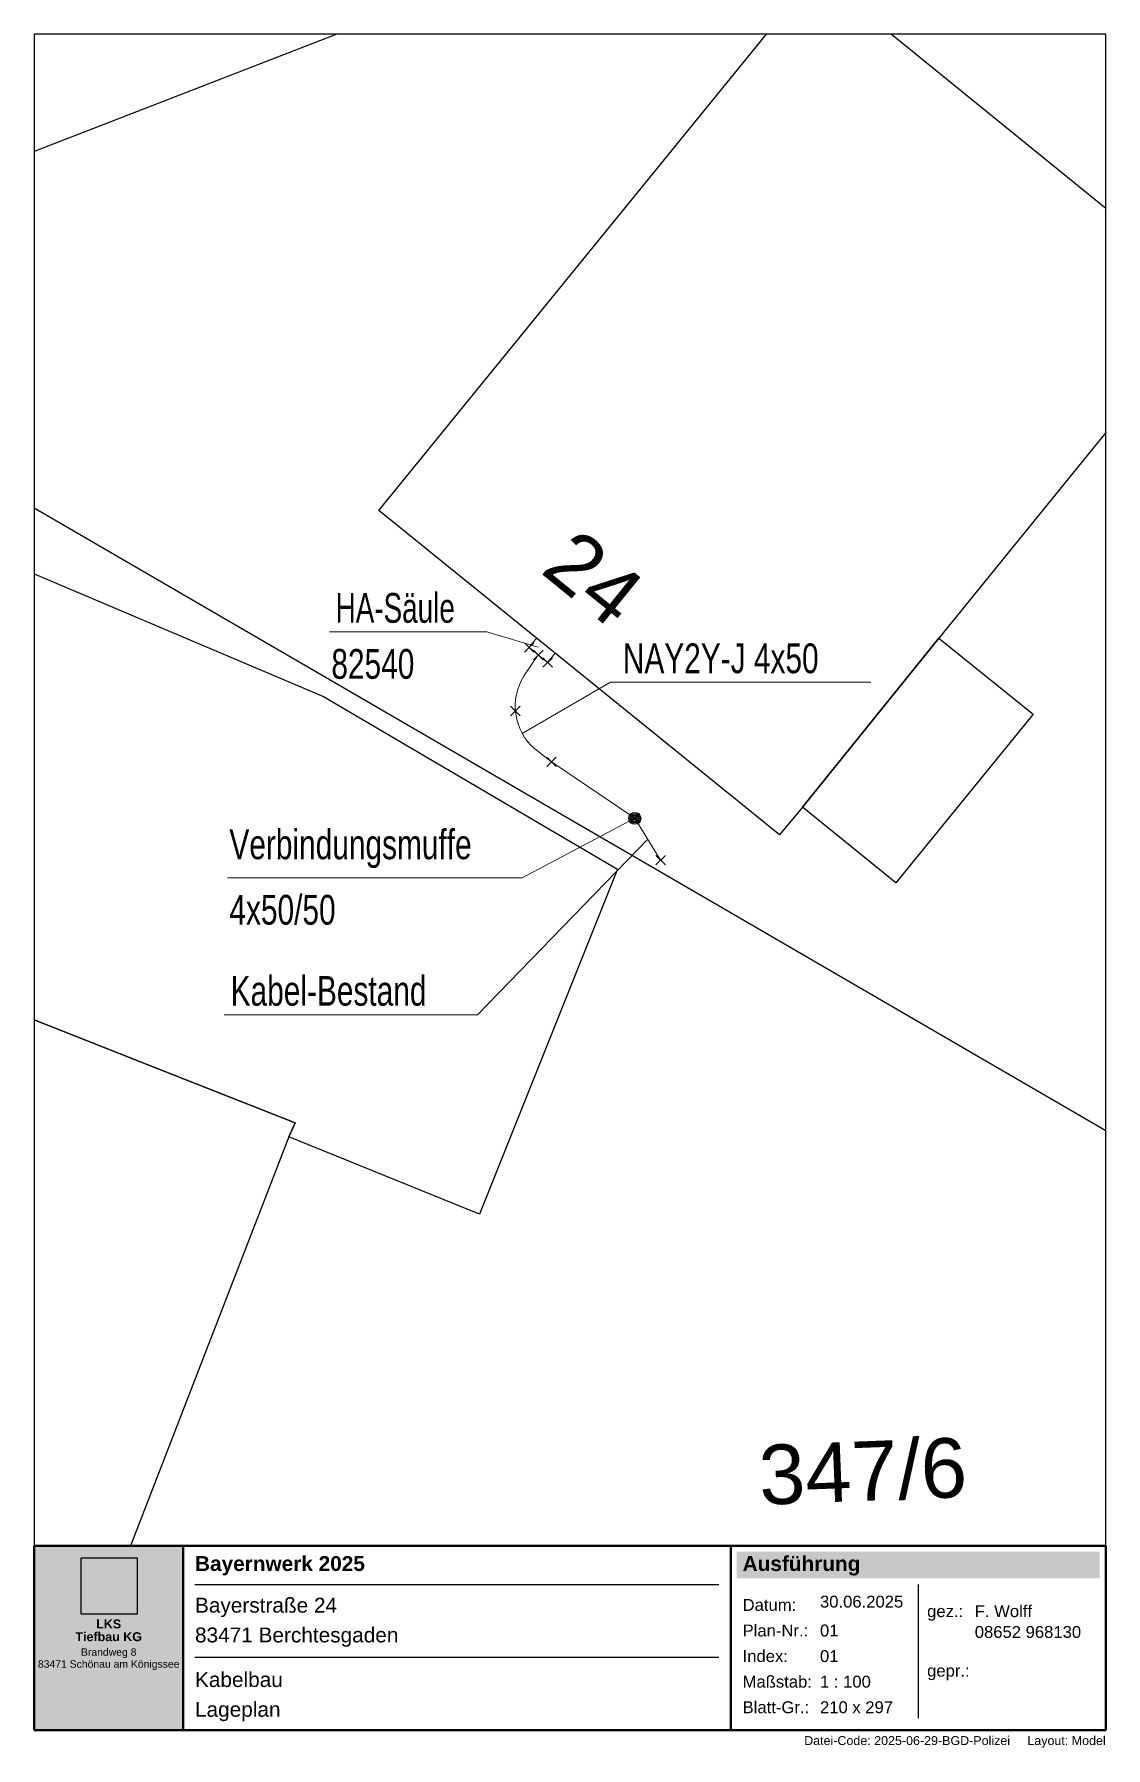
# Paper-space layout 'A4(hoch)' of a CAD drawing. Header units: metres, sheet in millimetres. Extents: x 25 to 205, y 2 to 290.
# The model-space entities are those that its viewports show. They can reach past a viewport. Long polylines and large blocks are cut down to what shows.
import ezdxf
from ezdxf.enums import TextEntityAlignment as Align

# ---------------------------------------------------------------- set-up
doc = ezdxf.new("R2010")
doc.units = ezdxf.units.M
doc.header["$PDMODE"] = 3
doc.header["$PDSIZE"] = 0.08
for name, color, linetype in [('0_Plankopf', 7, 'Continuous'), ('_4001', 7, 'Continuous'), ('_6000', 8, 'Continuous'), ('_6050', 7, 'Continuous'), ('_6052', 7, 'Continuous'), ('APKT', 7, 'Continuous'), ('Beschriftung', 7, 'Continuous'), ('EON_HA', 4, 'Continuous'), ('GIS_Nummer', 7, 'Continuous'), ('HA-Säule', 7, 'Continuous'), ('Kabel-Bestand', 34, 'Continuous'), ('Muffe', 6, 'Continuous')]:
    doc.layers.add(name, color=color, linetype=linetype)
doc.styles.add('Arial', font='arial.ttf')
doc.styles.add('Arial (fett)', font='arialbd.ttf')
doc.styles.add('DIN', font='EARZ_DIN.SHX', dxfattribs={"height": 0.2})
doc.styles.get("Standard").update_dxf_attribs({"font": 'arial.ttf'})
picture_1 = doc.add_image_def('image2.png', size_in_pixel=(5906, 5906))

# ---------------------------------------------------------------- blocks, each defined once
blk = doc.blocks.new('ZeichRahmen_A4(hoch)')
at = {"layer": '0_Plankopf'}
blk.add_lwpolyline([(0, 0), (180, 0), (180, 285), (0, 285)], close=True, dxfattribs=at)
blk = doc.blocks.new('SBN-PK_Schriftkopf_A4-hoch')
at = {"layer": '0_Plankopf'}
h = blk.add_hatch(color=254, dxfattribs=at)
h.dxf.hatch_style = 2
h.paths.add_polyline_path([(0, 0), (25, 0), (25, 31), (0, 31)])
h = blk.add_hatch(color=254, dxfattribs=at)
h.dxf.hatch_style = 2
h.paths.add_polyline_path([(179, 30), (118, 30), (118, 25.5), (179, 25.5)])
h.paths.add_polyline_path([(165.32, 26.06), (178.65, 26.06), (178.65, 29.94), (165.32, 29.94)], flags=24)
h.paths.add_polyline_path([(118.35, 26.06), (131.68, 26.06), (131.68, 29.94), (118.35, 29.94)], flags=24)
at = {"layer": '0_Plankopf', "lineweight": 50}
for p, q in [((25, 0), (25, 31)), ((117, 31), (117, 0))]:
    blk.add_line(p, q, dxfattribs=at)
at = {"layer": '0_Plankopf', "color": 8}
for p, q in [((27, 24.5), (115, 24.5)), ((148.5, 24.5), (148.5, 2)), ((27, 12.25), (115, 12.25))]:
    blk.add_line(p, q, dxfattribs=at)
at = {"layer": '0_Plankopf', "lineweight": 50}
blk.add_lwpolyline([(0, 0), (180, 0), (180, 31), (0, 31)], close=True, dxfattribs=at)
at = {"layer": '0_Plankopf', "lineweight": -3, "style": 'Arial'}
for s, p in [('Datum:', (119, 19.45)), ('Plan-Nr.:', (119, 15.15)), ('Maßstab:', (119, 6.55)), ('Blatt-Gr.:', (119, 2.25))]:
    blk.add_text(s, height=2, dxfattribs=at).set_placement(p, align=Align.BOTTOM_LEFT)
at = {"layer": '0_Plankopf', "style": 'Arial'}
for s, p in [('gez.:', (150, 19)), ('gepr.:', (150, 9))]:
    blk.add_text(s, height=2, dxfattribs=at).set_placement(p)
at = {"layer": '0_Plankopf', "style": 'Arial (fett)'}
for s, p in [('LKS', (12.5, 17.86)), ('Tiefbau KG', (12.5, 15.71))]:
    blk.add_text(s, height=1.5, dxfattribs=at).set_placement(p, align=Align.MIDDLE_CENTER)
at = {"layer": '0_Plankopf', "style": 'Arial'}
blk.add_text('Index:', height=2, dxfattribs=at).set_placement((119, 10.85), align=Align.BOTTOM_LEFT)
for s, insert, char_height, width, attachment_point in [('83471 Schönau am Königssee', (12.5, 10.93), 1.25, 24, 5), ('Brandweg 8', (12.5, 12.93), 1.25, 24, 5), ('Datei-Code: 2025-06-29-BGD-Polizei     Layout: Model', (180, -1), 1.5, 100, 3)]:
    blk.add_mtext(s, dxfattribs=dict(at, insert=insert, char_height=char_height, width=width, attachment_point=attachment_point))
at = {"layer": '0_Plankopf'}
for tag, height, style, p in [('LIEGENSCHAFT_Z1', 2.5, 'Arial (fett)', (27, 26)), ('DATUM', 2, 'Arial', (132, 20)), ('PLAN-NR', 2, 'Arial', (132, 15.15)), ('INDEX', 2, 'Arial', (132, 10.85)), ('M', 2, 'Arial', (132, 6.55))]:
    blk.add_attdef(tag, text='', height=height, dxfattribs=dict(at, style=style)).set_placement(p, align=Align.BOTTOM_LEFT)
for tag, style, p in [('PHASE', 'Arial (fett)', (119, 28)), ('GEBAUDE', 'Arial', (27, 21)), ('MASSNAHME', 'Arial', (27, 16))]:
    blk.add_attdef(tag, text='', height=2.5, dxfattribs=dict(at, style=style)).set_placement(p, align=Align.MIDDLE_LEFT)
at = {"layer": '0_Plankopf', "color": 30, "style": 'Arial (fett)'}
blk.add_attdef('STAND', text='', height=2.5, dxfattribs=at).set_placement((178, 28), align=Align.MIDDLE_RIGHT)
at = {"layer": '0_Plankopf', "style": 'Arial'}
for tag, p in [('GEZ_NAME', (158, 19)), ('GEZ_TEL', (158, 15.5)), ('GEPR_NAME', (158, 9)), ('GEPR_TEL', (158, 5.5))]:
    blk.add_attdef(tag, p, '', height=2, dxfattribs=at)
at = {"layer": '0_Plankopf', "lineweight": 13, "style": 'Arial'}
for tag, p in [('PLANINHALT_Z1', (27, 8.5)), ('PLANINHALT_Z2', (27, 3.5))]:
    blk.add_attdef(tag, text='', height=2.5, dxfattribs=at).set_placement(p, align=Align.MIDDLE_LEFT)
at = {"layer": '0_Plankopf', "lineweight": -3, "style": 'Arial'}
blk.add_attdef('BLATT-GR', text='', height=2, dxfattribs=at).set_placement((132, 2.25), align=Align.BOTTOM_LEFT)
image = blk.add_image(picture_1, insert=(7.88, 19.52), size_in_units=(9.42, 9.42))
image.dxf.flags = 7
blk = doc.blocks.new('GEMGIS_DFK_GN')
blk = doc.blocks.new('A$C02FF75CA')
at = {"layer": 'Muffe'}
for radius in [0.4, 0.3, 0.2, 0.1]:
    blk.add_circle((0.49, 0.56), radius, dxfattribs=at)

msp = doc.modelspace()

# ---------------------------------------------------------------- linework, layer by layer
at = {"layer": '_6000'}
for p, q in [((799959.713, 5282630.965), (799948.601, 5282626.663)), ((799945.038, 5282623.471), (799985.63, 5282599.878))]:
    msp.add_line(p, q, dxfattribs=at)
at = {"layer": '_6050', "color": 10}
for p, q in [((799955.143, 5282620.916), (799962.487, 5282629.95)), ((799962.487, 5282629.95), (799969.198, 5282624.502)), ((799967.821, 5282622.806), (799964.551, 5282618.775)), ((799961.873, 5282615.467), (799955.143, 5282620.916)), ((799964.551, 5282618.775), (799962.256, 5282615.932)), ((799962.256, 5282615.932), (799961.873, 5282615.467)), ((799949.079, 5282612.469), (799951.52, 5282611.502)), ((799951.52, 5282611.502), (799953.737, 5282610.626)), ((799953.737, 5282610.626), (799953.626, 5282610.391)), ((799953.626, 5282610.391), (799950.229, 5282601.616))]:
    msp.add_line(p, q, dxfattribs=at)
at = {"layer": '_6052', "color": 252}
for p, q in [((799948.967, 5282620.017), (799954.212, 5282617.795)), ((799962.256, 5282615.932), (799964.551, 5282618.775)), ((799964.551, 5282618.775), (799966.132, 5282617.494)), ((799954.212, 5282617.795), (799959.151, 5282614.891)), ((799966.132, 5282617.494), (799963.827, 5282614.661)), ((799963.827, 5282614.661), (799962.256, 5282615.932)), ((799959.151, 5282614.891), (799956.83, 5282609.093)), ((799951.52, 5282611.502), (799949.079, 5282612.469)), ((799953.737, 5282610.626), (799951.52, 5282611.502)), ((799953.626, 5282610.391), (799953.737, 5282610.626)), ((799956.83, 5282609.093), (799953.626, 5282610.391))]:
    msp.add_line(p, q, dxfattribs=at)
at = {"layer": 'APKT'}
for p in [(799957.665, 5282618.617, 608.447), (799957.82, 5282618.491, 608.436), (799957.976, 5282618.365, 608.35), (799957.435, 5282617.55, 608.307), (799958.042, 5282616.696, 608.144), (799959.44, 5282615.746, 607.896), (799959.875, 5282615.043, 607.818)]:
    msp.add_point(p, dxfattribs=at)
at = {"layer": 'Beschriftung', "lineweight": 15}
for p, q in [((799956.955, 5282618.88, 600.85), (799954.31, 5282618.88, 600.85)), ((799956.955, 5282618.88, 600.85), (799957.815, 5282618.624)), ((799957.549, 5282617.173), (799959.035, 5282618.034)), ((799959.035, 5282618.034), (799963.406, 5282618.034)), ((799957.551, 5282614.748), (799959.44, 5282615.746)), ((799959.657, 5282615.395), (799956.796, 5282612.446)), ((799957.551, 5282614.748), (799952.597, 5282614.748)), ((799952.542, 5282612.446), (799956.796, 5282612.446))]:
    msp.add_line(p, q, dxfattribs=at)
at = {"layer": 'EON_HA', "lineweight": 15}
msp.add_lwpolyline([(799959.44, 5282615.746), (799958.042, 5282616.696), (799957.76, 5282616.912, -0.372145), (799957.582, 5282618.145), (799957.82, 5282618.491)], format="xyb", dxfattribs=at)
at = {"layer": 'HA-Säule', "lineweight": 15}
msp.add_lwpolyline([(799957.665, 5282618.617), (799957.976, 5282618.365), (799958.102, 5282618.521), (799957.791, 5282618.772), (799957.665, 5282618.617)], dxfattribs=at)
at = {"layer": 'Kabel-Bestand', "lineweight": 15}
msp.add_lwpolyline([(799959.875, 5282615.043), (799959.44, 5282615.746)], dxfattribs=at)

# ---------------------------------------------------------------- block references
at = {"layer": 'GIS_Nummer'}
ref = msp.add_blockref('GEMGIS_DFK_GN', (799961.545, 5282604.208), dxfattribs=dict(at, rotation=2.217316878899))
ref.add_attrib('Flurstück', '347/6', (799961.545, 5282604.208), dxfattribs={"height": 1, "rotation": 2.2173})
at = {"layer": 'Muffe', "lineweight": 15, "xscale": 0.25, "yscale": 0.25, "zscale": 0.25}
msp.add_blockref('A$C02FF75CA', (799959.318, 5282615.605), dxfattribs=at)

# ---------------------------------------------------------------- texts
at = {"layer": '_4001'}
msp.add_text('24', height=1, rotation=321.0123, dxfattribs=at).set_placement((799957.833, 5282619.886))
at = {"layer": 'Beschriftung', "lineweight": 15, "style": 'DIN'}
for s, width, p in [('HA-Säule', 0.7, (799954.414, 5282619.032, 600.85)), ('NAY2Y-J 4x50', 0.75, (799959.24, 5282618.185)), ('82540', 0.75, (799954.343, 5282618.091, 600.85)), ('Verbindungsmuffe ', 0.75, (799952.63, 5282615.059)), ('4x50/50', 0.75, (799952.63, 5282613.959)), ('Kabel-Bestand', 0.75, (799952.651, 5282612.597))]:
    msp.add_text(s, height=0.5, dxfattribs=dict(at, width=width)).set_placement(p)

psp = doc.layouts.new('A4(hoch)')

# ---------------------------------------------------------------- block references
at = {"layer": '0_Plankopf'}
psp.add_blockref('ZeichRahmen_A4(hoch)', (25, 5), dxfattribs=at)
ref = psp.add_blockref('SBN-PK_Schriftkopf_A4-hoch', (25, 5), dxfattribs=at)
ref.add_attrib('LIEGENSCHAFT_Z1', 'Bayernwerk 2025', dxfattribs={"height": 2.5, "style": 'Arial (fett)'}).set_placement((52, 31), align=Align.BOTTOM_LEFT)
ref.add_attrib('GEBAUDE', 'Bayerstraße 24', dxfattribs={"height": 2.5, "style": 'Arial'}).set_placement((52, 26), align=Align.MIDDLE_LEFT)
ref.add_attrib('MASSNAHME', '83471 Berchtesgaden', dxfattribs={"height": 2.5, "style": 'Arial'}).set_placement((52, 21), align=Align.MIDDLE_LEFT)
ref.add_attrib('PLANINHALT_Z1', 'Kabelbau', dxfattribs={"lineweight": 13, "height": 2.5, "style": 'Arial'}).set_placement((52, 13.5), align=Align.MIDDLE_LEFT)
ref.add_attrib('PLANINHALT_Z2', 'Lageplan', dxfattribs={"lineweight": 13, "height": 2.5, "style": 'Arial'}).set_placement((52, 8.5), align=Align.MIDDLE_LEFT)
ref.add_attrib('PHASE', 'Ausführung', dxfattribs={"height": 2.5, "style": 'Arial (fett)'}).set_placement((144, 33), align=Align.MIDDLE_LEFT)
ref.add_attrib('DATUM', '30.06.2025', dxfattribs={"height": 2, "style": 'Arial'}).set_placement((157, 25), align=Align.BOTTOM_LEFT)
ref.add_attrib('PLAN-NR', '01', dxfattribs={"height": 2, "style": 'Arial'}).set_placement((157, 20.15), align=Align.BOTTOM_LEFT)
ref.add_attrib('INDEX', '01', dxfattribs={"height": 2, "style": 'Arial'}).set_placement((157, 15.85), align=Align.BOTTOM_LEFT)
ref.add_attrib('M', '1 : 100', dxfattribs={"height": 2, "style": 'Arial'}).set_placement((157, 11.55), align=Align.BOTTOM_LEFT)
ref.add_attrib('BLATT-GR', '210 x 297', dxfattribs={"lineweight": -3, "height": 2, "style": 'Arial'}).set_placement((157, 7.25), align=Align.BOTTOM_LEFT)
ref.add_attrib('GEZ_NAME', 'F. Wolff', (183, 24), dxfattribs={"height": 2, "style": 'Arial'})
ref.add_attrib('GEZ_TEL', '08652 968130', (183, 20.5), dxfattribs={"height": 2, "style": 'Arial'})

# ---------------------------------------------------------------- viewports
psp.add_viewport(center=(115, 163), size=(180, 254), view_center_point=(799958.352, 5282616.222), view_height=25.4, dxfattribs=at)

doc.saveas('drawing.dxf')
